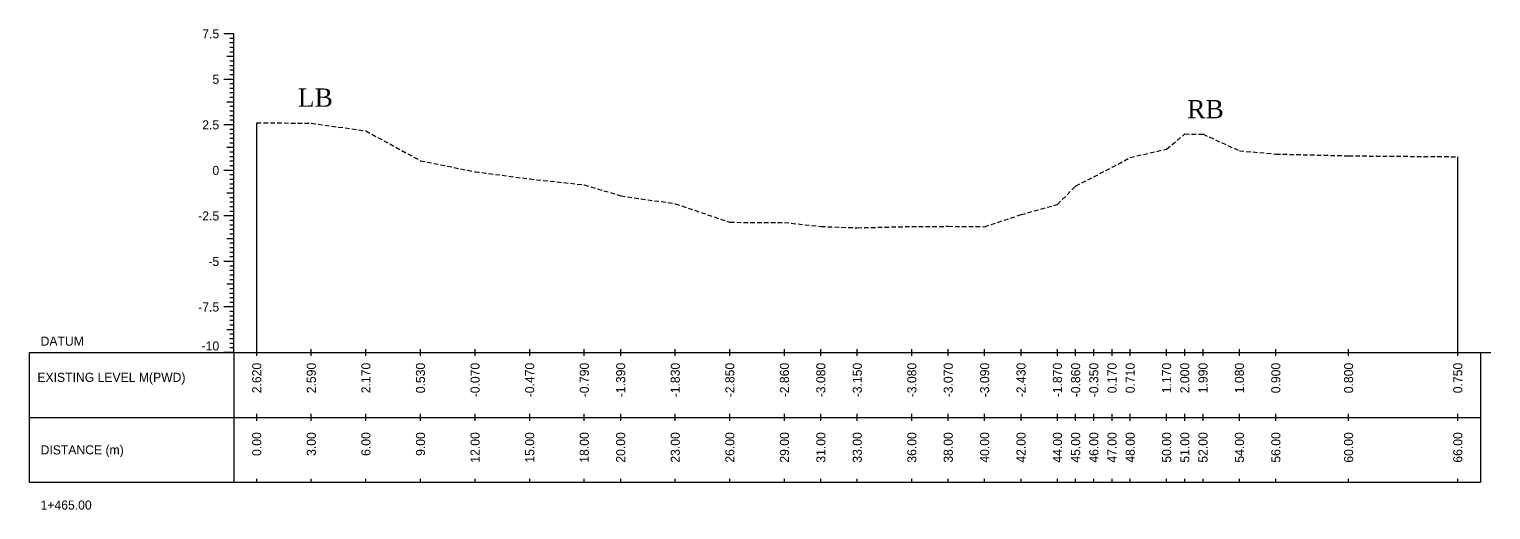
# Model space of a CAD drawing. Header units: inches. Extents: x 2527 to 3799, y -2520 to -1051.
# Drawn here: x 3209.5 to 3289.8, y -1492.1 to -1465.7 of the extents above; entities that cross this region are included whole.
import ezdxf
from ezdxf.enums import TextEntityAlignment as Align

# ---------------------------------------------------------------- set-up
doc = ezdxf.new("R2010")
doc.units = ezdxf.units.IN
doc.header["$MEASUREMENT"] = 0
doc.linetypes.add('HIDDEN', pattern=[0.375, 0.25, -0.125])
doc.layers.add('CS_Drawing', color=7, linetype='Continuous')
doc.layers.add('GL', color=3, linetype='HIDDEN')
doc.styles.add('romans', font='romans.shx')

msp = doc.modelspace()

# ---------------------------------------------------------------- linework, layer by layer
at = {"layer": 'CS_Drawing'}
for p, q in [((3220.741, -1465.985), (3220.179, -1465.985)), ((3220.741, -1465.985), (3220.347, -1465.985)), ((3220.741, -1465.985), (3220.516, -1465.985)), ((3220.741, -1466.235), (3220.516, -1466.235)), ((3220.741, -1466.485), (3220.516, -1466.485)), ((3220.741, -1483.485), (3220.741, -1465.985)), ((3220.741, -1467.235), (3220.347, -1467.235)), ((3220.741, -1466.735), (3220.516, -1466.735)), ((3220.741, -1466.985), (3220.516, -1466.985)), ((3220.741, -1467.235), (3220.516, -1467.235)), ((3220.741, -1467.485), (3220.516, -1467.485)), ((3220.741, -1467.735), (3220.516, -1467.735)), ((3220.741, -1467.985), (3220.516, -1467.985)), ((3220.741, -1468.485), (3220.179, -1468.485)), ((3220.741, -1468.485), (3220.347, -1468.485)), ((3220.741, -1468.235), (3220.516, -1468.235)), ((3220.741, -1468.485), (3220.516, -1468.485)), ((3220.741, -1468.735), (3220.516, -1468.735)), ((3220.741, -1468.985), (3220.516, -1468.985)), ((3220.741, -1469.235), (3220.516, -1469.235)), ((3220.741, -1469.485), (3220.516, -1469.485)), ((3220.741, -1469.735), (3220.347, -1469.735)), ((3220.741, -1469.735), (3220.516, -1469.735)), ((3220.741, -1469.985), (3220.516, -1469.985)), ((3220.741, -1470.235), (3220.516, -1470.235)), ((3220.741, -1470.485), (3220.516, -1470.485)), ((3220.741, -1470.985), (3220.179, -1470.985)), ((3220.741, -1470.985), (3220.347, -1470.985)), ((3220.741, -1470.735), (3220.516, -1470.735)), ((3220.741, -1470.985), (3220.516, -1470.985)), ((3220.741, -1471.235), (3220.516, -1471.235)), ((3221.991, -1483.485), (3221.991, -1470.865)), ((3220.741, -1471.485), (3220.516, -1471.485)), ((3220.741, -1471.735), (3220.516, -1471.735)), ((3220.741, -1471.985), (3220.516, -1471.985)), ((3220.741, -1472.235), (3220.347, -1472.235)), ((3220.741, -1472.235), (3220.516, -1472.235)), ((3220.741, -1472.485), (3220.516, -1472.485)), ((3220.741, -1472.735), (3220.516, -1472.735)), ((3287.991, -1483.485), (3287.991, -1472.735)), ((3220.741, -1473.485), (3220.179, -1473.485)), ((3220.741, -1473.485), (3220.347, -1473.485)), ((3220.741, -1472.985), (3220.516, -1472.985)), ((3220.741, -1473.235), (3220.516, -1473.235)), ((3220.741, -1473.485), (3220.516, -1473.485)), ((3220.741, -1473.735), (3220.516, -1473.735)), ((3220.741, -1473.985), (3220.516, -1473.985)), ((3220.741, -1474.235), (3220.516, -1474.235)), ((3220.741, -1474.485), (3220.516, -1474.485)), ((3220.741, -1474.735), (3220.347, -1474.735)), ((3220.741, -1474.735), (3220.516, -1474.735)), ((3220.741, -1474.985), (3220.516, -1474.985)), ((3220.741, -1475.235), (3220.516, -1475.235)), ((3220.741, -1475.985), (3220.179, -1475.985)), ((3220.741, -1475.985), (3220.347, -1475.985)), ((3220.741, -1475.485), (3220.516, -1475.485)), ((3220.741, -1475.735), (3220.516, -1475.735)), ((3220.741, -1475.985), (3220.516, -1475.985)), ((3220.741, -1476.235), (3220.516, -1476.235)), ((3220.741, -1476.485), (3220.516, -1476.485)), ((3220.741, -1476.735), (3220.516, -1476.735)), ((3220.741, -1477.235), (3220.347, -1477.235)), ((3220.741, -1476.985), (3220.516, -1476.985)), ((3220.741, -1477.235), (3220.516, -1477.235)), ((3220.741, -1477.485), (3220.516, -1477.485)), ((3220.741, -1477.735), (3220.516, -1477.735)), ((3220.741, -1478.485), (3220.179, -1478.485)), ((3220.741, -1478.485), (3220.347, -1478.485)), ((3220.741, -1477.985), (3220.516, -1477.985)), ((3220.741, -1478.235), (3220.516, -1478.235)), ((3220.741, -1478.485), (3220.516, -1478.485)), ((3220.741, -1478.735), (3220.516, -1478.735)), ((3220.741, -1478.985), (3220.516, -1478.985)), ((3220.741, -1479.235), (3220.516, -1479.235)), ((3220.741, -1479.735), (3220.347, -1479.735)), ((3220.741, -1479.485), (3220.516, -1479.485)), ((3220.741, -1479.735), (3220.516, -1479.735)), ((3220.741, -1479.985), (3220.516, -1479.985)), ((3220.741, -1480.235), (3220.516, -1480.235)), ((3220.741, -1480.485), (3220.516, -1480.485)), ((3220.741, -1480.735), (3220.516, -1480.735)), ((3220.741, -1480.985), (3220.179, -1480.985)), ((3220.741, -1480.985), (3220.347, -1480.985)), ((3220.741, -1480.985), (3220.516, -1480.985)), ((3220.741, -1481.235), (3220.516, -1481.235)), ((3220.741, -1481.485), (3220.516, -1481.485)), ((3220.741, -1481.735), (3220.516, -1481.735)), ((3220.741, -1482.235), (3220.347, -1482.235)), ((3220.741, -1481.985), (3220.516, -1481.985)), ((3220.741, -1482.235), (3220.516, -1482.235)), ((3220.741, -1482.485), (3220.516, -1482.485)), ((3220.741, -1482.735), (3220.516, -1482.735)), ((3220.741, -1482.985), (3220.516, -1482.985)), ((3220.741, -1483.235), (3220.516, -1483.235)), ((3221.991, -1483.673), (3221.991, -1483.298)), ((3224.991, -1483.673), (3224.991, -1483.298)), ((3227.991, -1483.673), (3227.991, -1483.298)), ((3230.991, -1483.673), (3230.991, -1483.298)), ((3233.991, -1483.673), (3233.991, -1483.298)), ((3236.991, -1483.673), (3236.991, -1483.298)), ((3239.991, -1483.673), (3239.991, -1483.298)), ((3241.991, -1483.673), (3241.991, -1483.298)), ((3244.991, -1483.673), (3244.991, -1483.298)), ((3247.991, -1483.673), (3247.991, -1483.298)), ((3250.991, -1483.673), (3250.991, -1483.298)), ((3252.991, -1483.673), (3252.991, -1483.298)), ((3254.991, -1483.673), (3254.991, -1483.298)), ((3257.991, -1483.673), (3257.991, -1483.298)), ((3259.991, -1483.673), (3259.991, -1483.298)), ((3261.991, -1483.673), (3261.991, -1483.298)), ((3263.991, -1483.673), (3263.991, -1483.298)), ((3265.991, -1483.673), (3265.991, -1483.298)), ((3266.991, -1483.673), (3266.991, -1483.298)), ((3267.991, -1483.673), (3267.991, -1483.298)), ((3268.991, -1483.673), (3268.991, -1483.298)), ((3269.991, -1483.673), (3269.991, -1483.298)), ((3271.991, -1483.673), (3271.991, -1483.298)), ((3272.991, -1483.673), (3272.991, -1483.298)), ((3273.991, -1483.673), (3273.991, -1483.298)), ((3275.991, -1483.673), (3275.991, -1483.298)), ((3277.991, -1483.673), (3277.991, -1483.298)), ((3281.991, -1483.673), (3281.991, -1483.298)), ((3287.991, -1483.673), (3287.991, -1483.298)), ((3209.491, -1483.485), (3220.741, -1483.485)), ((3209.491, -1483.485), (3209.491, -1490.61)), ((3220.741, -1483.485), (3220.179, -1483.485)), ((3220.741, -1483.485), (3220.347, -1483.485)), ((3220.741, -1483.485), (3220.516, -1483.485)), ((3220.741, -1483.485), (3289.241, -1483.485)), ((3220.741, -1483.485), (3220.741, -1490.61)), ((3289.241, -1483.485), (3289.804, -1483.485)), ((3289.241, -1483.485), (3289.635, -1483.485)), ((3289.241, -1483.485), (3289.466, -1483.485)), ((3289.241, -1483.485), (3289.241, -1490.61)), ((3209.491, -1487.048), (3220.741, -1487.048)), ((3220.741, -1487.048), (3289.241, -1487.048)), ((3220.741, -1487.048), (3289.241, -1487.048)), ((3221.991, -1487.235), (3221.991, -1486.86)), ((3224.991, -1487.235), (3224.991, -1486.86)), ((3227.991, -1487.235), (3227.991, -1486.86)), ((3230.991, -1487.235), (3230.991, -1486.86)), ((3233.991, -1487.235), (3233.991, -1486.86)), ((3236.991, -1487.235), (3236.991, -1486.86)), ((3239.991, -1487.235), (3239.991, -1486.86)), ((3241.991, -1487.235), (3241.991, -1486.86)), ((3244.991, -1487.235), (3244.991, -1486.86)), ((3247.991, -1487.235), (3247.991, -1486.86)), ((3250.991, -1487.235), (3250.991, -1486.86)), ((3252.991, -1487.235), (3252.991, -1486.86)), ((3254.991, -1487.235), (3254.991, -1486.86)), ((3257.991, -1487.235), (3257.991, -1486.86)), ((3259.991, -1487.235), (3259.991, -1486.86)), ((3261.991, -1487.235), (3261.991, -1486.86)), ((3263.991, -1487.235), (3263.991, -1486.86)), ((3265.991, -1487.235), (3265.991, -1486.86)), ((3266.991, -1487.235), (3266.991, -1486.86)), ((3267.991, -1487.235), (3267.991, -1486.86)), ((3268.991, -1487.235), (3268.991, -1486.86)), ((3269.991, -1487.235), (3269.991, -1486.86)), ((3271.991, -1487.235), (3271.991, -1486.86)), ((3272.991, -1487.235), (3272.991, -1486.86)), ((3273.991, -1487.235), (3273.991, -1486.86)), ((3275.991, -1487.235), (3275.991, -1486.86)), ((3277.991, -1487.235), (3277.991, -1486.86)), ((3281.991, -1487.235), (3281.991, -1486.86)), ((3287.991, -1487.235), (3287.991, -1486.86)), ((3221.991, -1490.61), (3221.991, -1490.423)), ((3224.991, -1490.61), (3224.991, -1490.423)), ((3227.991, -1490.61), (3227.991, -1490.423)), ((3230.991, -1490.61), (3230.991, -1490.423)), ((3233.991, -1490.61), (3233.991, -1490.423)), ((3236.991, -1490.61), (3236.991, -1490.423)), ((3239.991, -1490.61), (3239.991, -1490.423)), ((3241.991, -1490.61), (3241.991, -1490.423)), ((3244.991, -1490.61), (3244.991, -1490.423)), ((3247.991, -1490.61), (3247.991, -1490.423)), ((3250.991, -1490.61), (3250.991, -1490.423)), ((3252.991, -1490.61), (3252.991, -1490.423)), ((3254.991, -1490.61), (3254.991, -1490.423)), ((3257.991, -1490.61), (3257.991, -1490.423)), ((3259.991, -1490.61), (3259.991, -1490.423)), ((3261.991, -1490.61), (3261.991, -1490.423)), ((3263.991, -1490.61), (3263.991, -1490.423)), ((3265.991, -1490.61), (3265.991, -1490.423)), ((3266.991, -1490.61), (3266.991, -1490.423)), ((3267.991, -1490.61), (3267.991, -1490.423)), ((3268.991, -1490.61), (3268.991, -1490.423)), ((3269.991, -1490.61), (3269.991, -1490.423)), ((3271.991, -1490.61), (3271.991, -1490.423)), ((3272.991, -1490.61), (3272.991, -1490.423)), ((3273.991, -1490.61), (3273.991, -1490.423)), ((3275.991, -1490.61), (3275.991, -1490.423)), ((3277.991, -1490.61), (3277.991, -1490.423)), ((3281.991, -1490.61), (3281.991, -1490.423)), ((3287.991, -1490.61), (3287.991, -1490.423)), ((3209.491, -1490.61), (3220.741, -1490.61)), ((3220.741, -1490.61), (3289.241, -1490.61))]:
    msp.add_line(p, q, dxfattribs=at)
at = {"layer": 'GL'}
msp.add_lwpolyline([(3221.991, -1470.865), (3224.991, -1470.895), (3227.991, -1471.315), (3230.991, -1472.955), (3233.991, -1473.555), (3236.991, -1473.955), (3239.991, -1474.275), (3241.991, -1474.875), (3244.991, -1475.315), (3247.991, -1476.335), (3250.991, -1476.345), (3252.991, -1476.565), (3254.991, -1476.635), (3257.991, -1476.565), (3259.991, -1476.555), (3261.991, -1476.575), (3263.991, -1475.915), (3265.991, -1475.355), (3266.991, -1474.345), (3267.991, -1473.835), (3268.991, -1473.315), (3269.991, -1472.775), (3271.991, -1472.315), (3272.991, -1471.485), (3273.991, -1471.495), (3275.991, -1472.405), (3277.991, -1472.585), (3281.991, -1472.685), (3287.991, -1472.735)], dxfattribs=at)

# ---------------------------------------------------------------- texts
at = {"char_height": 1, "width": 87.77218, "attachment_point": 1, "style": 'romans'}
for s, insert in [('{\\fTimes New Roman|b0|i0|c0|p18;LB}', (3224.246, -1468.987)), ('{\\fTimes New Roman|b0|i0|c0|p18;RB}', (3273.119, -1469.619))]:
    msp.add_mtext(s, dxfattribs=dict(at, insert=insert))
at = {"layer": 'CS_Drawing'}
for s, p in [('7.5', (3219.929, -1465.985)), ('5', (3219.929, -1468.485)), ('2.5', (3219.929, -1470.985)), ('0', (3219.929, -1473.485)), ('-2.5', (3219.929, -1475.985)), ('-5', (3219.929, -1478.485)), ('-7.5', (3219.929, -1480.985))]:
    msp.add_text(s, height=0.5, dxfattribs=at).set_placement(p, align=Align.MIDDLE_RIGHT)
for s, p in [('DATUM', (3210.116, -1482.86)), ('EXISTING LEVEL M(PWD)', (3209.941, -1484.846)), ('DISTANCE (m)', (3210.116, -1488.829)), ('1+465.00', (3210.116, -1491.86))]:
    msp.add_text(s, height=0.5, dxfattribs=at).set_placement(p, align=Align.MIDDLE_LEFT)
msp.add_text('-10', height=0.5, dxfattribs=at).set_placement((3219.929, -1483.373), align=Align.RIGHT)
for s, p in [('2.620', (3221.991, -1484.048)), ('2.590', (3224.991, -1484.048)), ('2.170', (3227.991, -1484.048)), ('0.530', (3230.991, -1484.048)), ('-0.070', (3233.991, -1484.048)), ('-0.470', (3236.991, -1484.048)), ('-0.790', (3239.991, -1484.048)), ('-1.390', (3241.991, -1484.048)), ('-1.830', (3244.991, -1484.048)), ('-2.850', (3247.991, -1484.048)), ('-2.860', (3250.991, -1484.048)), ('-3.080', (3252.991, -1484.048)), ('-3.150', (3254.991, -1484.048)), ('-3.080', (3257.991, -1484.048)), ('-3.070', (3259.991, -1484.048)), ('-3.090', (3261.991, -1484.048)), ('-2.430', (3263.991, -1484.048)), ('-1.870', (3265.991, -1484.048)), ('-0.860', (3266.991, -1484.048)), ('-0.350', (3267.991, -1484.048)), ('0.170', (3268.991, -1484.048)), ('0.710', (3269.991, -1484.048)), ('1.170', (3271.991, -1484.048)), ('2.000', (3272.991, -1484.048)), ('1.990', (3273.991, -1484.048)), ('1.080', (3275.991, -1484.048)), ('0.900', (3277.991, -1484.048)), ('0.800', (3281.991, -1484.048)), ('0.750', (3287.991, -1484.048)), ('0.00', (3221.991, -1487.86)), ('3.00', (3224.991, -1487.86)), ('6.00', (3227.991, -1487.86)), ('9.00', (3230.991, -1487.86)), ('12.00', (3233.991, -1487.86)), ('15.00', (3236.991, -1487.86)), ('18.00', (3239.991, -1487.86)), ('20.00', (3241.991, -1487.86)), ('23.00', (3244.991, -1487.86)), ('26.00', (3247.991, -1487.86)), ('29.00', (3250.991, -1487.86)), ('31.00', (3252.991, -1487.86)), ('33.00', (3254.991, -1487.86)), ('36.00', (3257.991, -1487.86)), ('38.00', (3259.991, -1487.86)), ('40.00', (3261.991, -1487.86)), ('42.00', (3263.991, -1487.86)), ('44.00', (3265.991, -1487.86)), ('45.00', (3266.991, -1487.86)), ('46.00', (3267.991, -1487.86)), ('47.00', (3268.991, -1487.86)), ('48.00', (3269.991, -1487.86)), ('50.00', (3271.991, -1487.86)), ('51.00', (3272.991, -1487.86)), ('52.00', (3273.991, -1487.86)), ('54.00', (3275.991, -1487.86)), ('56.00', (3277.991, -1487.86)), ('60.00', (3281.991, -1487.86)), ('66.00', (3287.991, -1487.86))]:
    msp.add_text(s, height=0.5, rotation=90, dxfattribs=at).set_placement(p, align=Align.MIDDLE_RIGHT)

doc.saveas('drawing.dxf')
